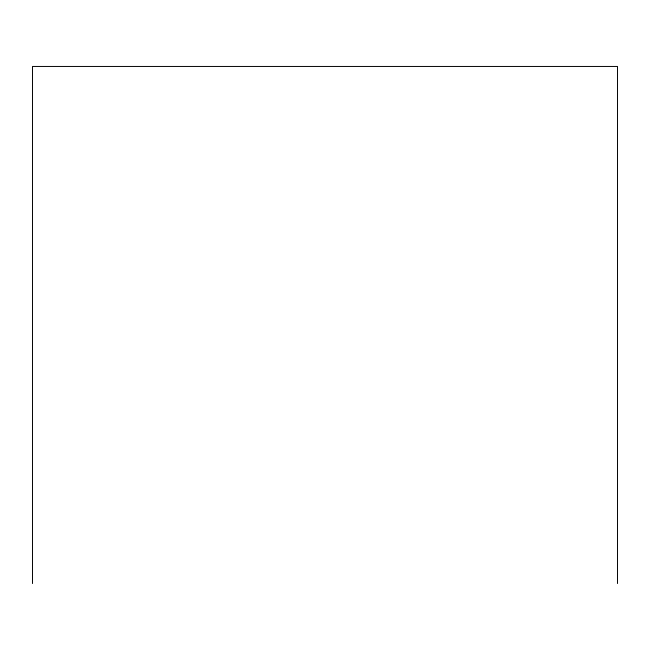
<?xml version="1.0" encoding="UTF-8"?>
<svg xmlns="http://www.w3.org/2000/svg" width="650" height="650" viewBox="0 0 650 650"><rect width="100%" height="100%" fill="white"/><g stroke="black" fill="none" stroke-linecap="round" stroke-linejoin="round"><path stroke-width="0.97" d="M617.5 583.546L617.5 66.454L32.5 66.454L32.5 583.546"/></g></svg>
